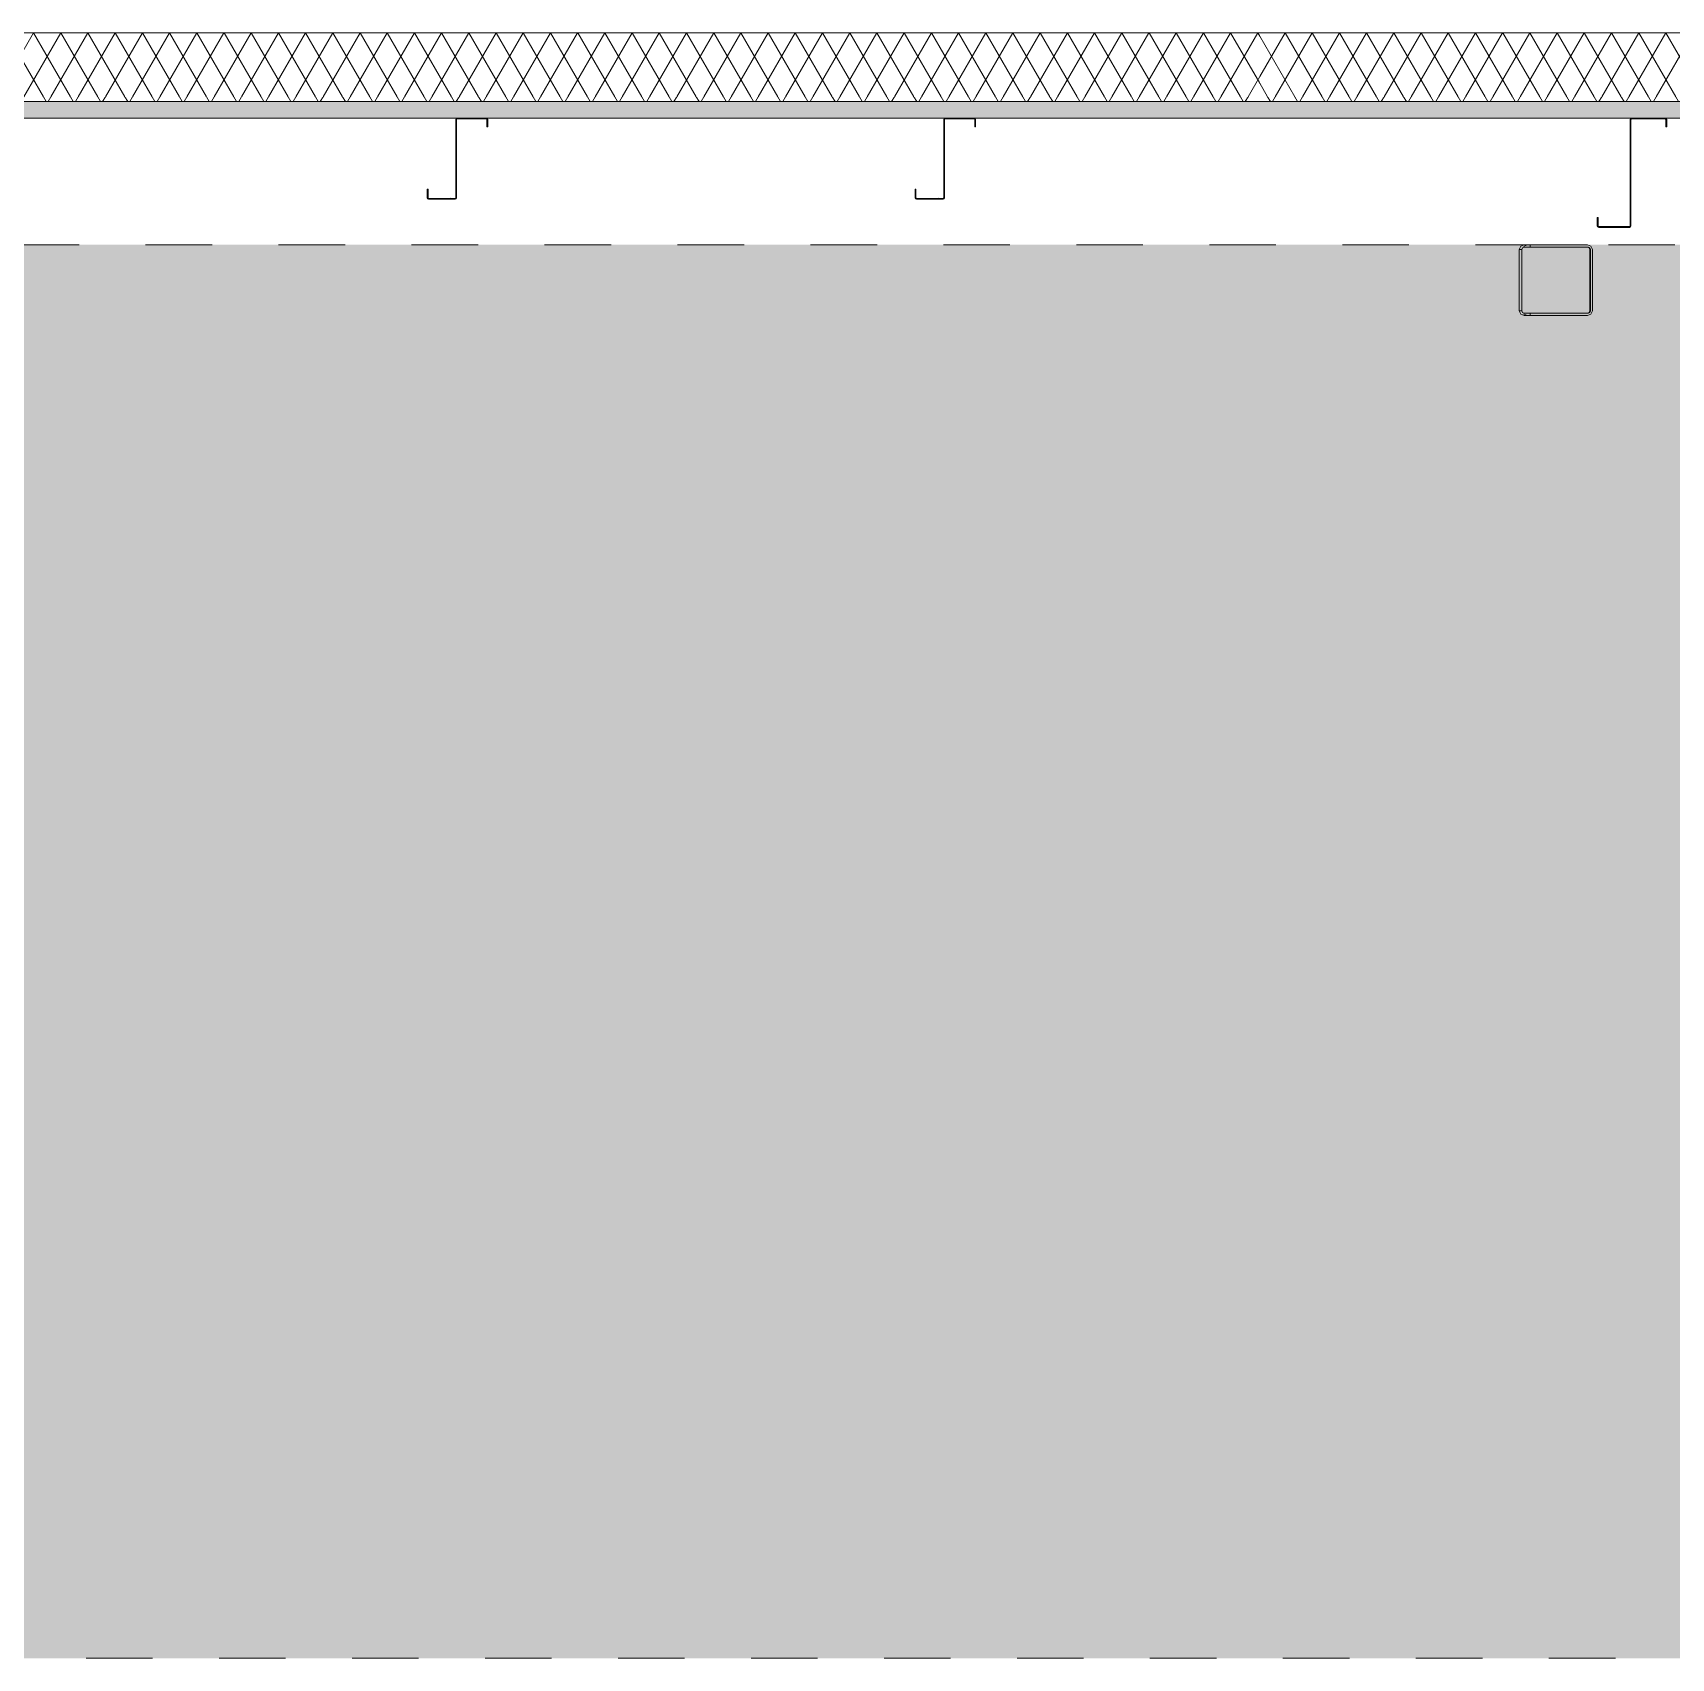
# Model space of a CAD drawing. Header units: millimetres. Extents: x -46169 to 247764, y -86316 to 18123.
# Drawn here: x 225657 to 229134, y -74327 to -70877 of the extents above; entities that cross this region are included whole.
import ezdxf

# ---------------------------------------------------------------- set-up
doc = ezdxf.new("R2010")
doc.units = ezdxf.units.MM
doc.header["$MEASUREMENT"] = 0
doc.linetypes.add('Dashed', pattern=[2822.222233, 1411.111116, -1411.111116])
doc.linetypes.add('Wipeout_Contour', pattern=[1000, 0, -1000])
for name, color, linetype, lineweight in [('0_Pen_No__85', 8, 'Continuous', 20), ('A-20-M_Roof_Pen_No__85', 8, 'Continuous', 20), ('A-95-P_Drawing_Pen_No__2', 8, 'Continuous', 15), ('New_A-20-M_Roof_Pen_No__4', 7, 'Continuous', 20), ('New_A-20-M_Roof_Pen_No__85', 8, 'Continuous', 20), ('New_A-25-M_Wall_Int_Pen_No__87', 8, 'Continuous', 20)]:
    doc.layers.add(name, color=color, linetype=linetype, lineweight=lineweight)
for name, color, linetype in [('A-20-M_Roof', 7, 'Continuous'), ('New_A-20-M_Roof', 7, 'Continuous'), ('New_A-25-M_Wall_Int', 7, 'Continuous')]:
    doc.layers.add(name, color=color, linetype=linetype)
for name, color, linetype, lineweight, true_color in [('A-95-P_Drawing_Pen_No__62', 7, 'Continuous', 20, 0xaaaaaa), ('New_A-20-M_Roof_Pen_No__149', 7, 'Continuous', 0, 0x2a2a2a), ('New_A-20-M_Roof_Pen_No__81', 7, 'Continuous', 20, 0x6a6a6a)]:
    doc.layers.add(name, color=color, linetype=linetype, lineweight=lineweight, true_color=true_color)
pattern_1 = [(60, (221877.115, -83027.49), (-43.30127, 25), []), (120, (221877.115, -83027.49), (43.30127, 25), [])]

# ---------------------------------------------------------------- blocks, each defined once
blk = doc.blocks.new('Section Elem_36_5', base_point=(221877.1, -83027.5))
at = {"color": 254, "linetype": 'Wipeout_Contour', "lineweight": 0, "ltscale": 1662157.467322441}
blk.add_wipeout([(226555, -71061.3), (226556.6, -71061.3), (226557.1, -71060.3), (226558.1, -71059.9), (226599.1, -71059.9), (226599.3, -71059.3), (226555.8, -71059.3)], dxfattribs=at).dxf.layer = 'New_A-25-M_Wall_Int'
at = {"color": 254, "linetype": 'Wipeout_Contour', "lineweight": 0, "ltscale": 950016.721457}
blk.add_wipeout([(226620.8, -71061.3), (226620.8, -71077.5), (226622.5, -71077.5), (226622.5, -71061.3)], dxfattribs=at).dxf.layer = 'New_A-25-M_Wall_Int'
at = {"color": 254, "linetype": 'Wipeout_Contour', "lineweight": 0, "ltscale": 1669074.502072352}
blk.add_wipeout([(227591.2, -71059.3), (227590.4, -71061.3), (227592, -71061.3), (227592.5, -71060.3), (227593.5, -71059.9), (227634.5, -71059.9), (227634.7, -71059.3)], dxfattribs=at).dxf.layer = 'New_A-25-M_Wall_Int'
at = {"color": 254, "linetype": 'Wipeout_Contour', "lineweight": 0, "ltscale": 953969.3961}
blk.add_wipeout([(227657.9, -71061.3), (227656.3, -71061.3), (227656.3, -71077.5), (227657.9, -71077.5)], dxfattribs=at).dxf.layer = 'New_A-25-M_Wall_Int'
at = {"color": 254, "linetype": 'Wipeout_Contour', "lineweight": 0, "ltscale": 1678810.9593809}
blk.add_wipeout([(229047.8, -71059.4), (229046.9, -71061.7), (229048.7, -71061.7), (229049.2, -71060.6), (229050.4, -71060.1), (229091.1, -71060.1), (229091.3, -71059.4)], dxfattribs=at).dxf.layer = 'New_A-25-M_Wall_Int'
at = {"color": 254, "linetype": 'Wipeout_Contour', "lineweight": 0, "ltscale": 959571.522886}
blk.add_wipeout([(229124.7, -71061.7), (229122.9, -71061.7), (229122.9, -71077.5), (229124.7, -71077.5)], dxfattribs=at).dxf.layer = 'New_A-25-M_Wall_Int'
at = {"color": 254, "linetype": 'Wipeout_Contour', "lineweight": 0, "ltscale": 949821.070025}
blk.add_wipeout([(226542.7, -71229.7), (226495.2, -71229.7), (226497.2, -71230.5), (226544.6, -71230.5)], dxfattribs=at).dxf.layer = 'New_A-25-M_Wall_Int'
at = {"color": 254, "linetype": 'Wipeout_Contour', "lineweight": 0, "ltscale": 953772.705531}
blk.add_wipeout([(227578.1, -71229.7), (227530.6, -71229.7), (227532.6, -71230.5), (227580, -71230.5)], dxfattribs=at).dxf.layer = 'New_A-25-M_Wall_Int'
at = {"color": 254, "linetype": 'Wipeout_Contour', "lineweight": 0, "ltscale": 959372.837186}
blk.add_wipeout([(229026.2, -71289.6), (228978, -71289.6), (228980.4, -71290.5), (229028.4, -71290.5)], dxfattribs=at).dxf.layer = 'New_A-25-M_Wall_Int'
at = {"color": 254, "linetype": 'Wipeout_Contour', "lineweight": 0, "ltscale": 958902.240902}
blk.add_wipeout([(228814.7, -71474.6), (228822, -71477.5), (228829.4, -71477.5), (228822.1, -71474.6)], dxfattribs=at).dxf.layer = 'New_A-25-M_Wall_Int'
at = {"color": 254, "linetype": 'Wipeout_Contour', "lineweight": 0, "ltscale": 949839.688916}
blk.add_wipeout([(226557.9, -71058.5), (226555.8, -71059.3), (226599.3, -71059.3), (226601.2, -71058.5)], dxfattribs=at).dxf.layer = 'New_A-25-M_Wall_Int'
at = {"color": 254, "linetype": 'Wipeout_Contour', "lineweight": 0, "ltscale": 950005.623663}
blk.add_wipeout([(226620.4, -71060.3), (226620.8, -71061.3), (226622.5, -71061.3), (226622.1, -71060.3)], dxfattribs=at).dxf.layer = 'New_A-25-M_Wall_Int'
at = {"color": 254, "linetype": 'Wipeout_Contour', "lineweight": 0, "ltscale": 953792.265709}
blk.add_wipeout([(227593.3, -71058.5), (227591.2, -71059.3), (227634.7, -71059.3), (227636.6, -71058.5)], dxfattribs=at).dxf.layer = 'New_A-25-M_Wall_Int'
at = {"color": 254, "linetype": 'Wipeout_Contour', "lineweight": 0, "ltscale": 953958.340677}
blk.add_wipeout([(227655.8, -71060.3), (227656.3, -71061.3), (227657.9, -71061.3), (227657.5, -71060.3)], dxfattribs=at).dxf.layer = 'New_A-25-M_Wall_Int'
at = {"color": 254, "linetype": 'Wipeout_Contour', "lineweight": 0, "ltscale": 959356.17022}
blk.add_wipeout([(229047.8, -71059.4), (229091.3, -71059.4), (229093.5, -71058.5), (229050.2, -71058.5)], dxfattribs=at).dxf.layer = 'New_A-25-M_Wall_Int'
at = {"color": 254, "linetype": 'Wipeout_Contour', "lineweight": 0, "ltscale": 959560.563925}
blk.add_wipeout([(229124.2, -71060.6), (229122.4, -71060.6), (229122.9, -71061.7), (229124.7, -71061.7)], dxfattribs=at).dxf.layer = 'New_A-25-M_Wall_Int'
at = {"color": 254, "linetype": 'Wipeout_Contour', "lineweight": 0, "ltscale": 1662113.94259379}
blk.add_wipeout([(226496, -71227.7), (226494.3, -71227.7), (226495.2, -71229.7), (226542.7, -71229.7), (226542.5, -71229.1), (226497.4, -71229.1), (226496.4, -71228.7)], dxfattribs=at).dxf.layer = 'New_A-25-M_Wall_Int'
at = {"color": 254, "linetype": 'Wipeout_Contour', "lineweight": 0, "ltscale": 1669029.348987577}
blk.add_wipeout([(227531.4, -71227.7), (227529.7, -71227.7), (227530.6, -71229.7), (227578.1, -71229.7), (227577.9, -71229.1), (227532.8, -71229.1), (227531.8, -71228.7)], dxfattribs=at).dxf.layer = 'New_A-25-M_Wall_Int'
at = {"color": 254, "linetype": 'Wipeout_Contour', "lineweight": 0, "ltscale": 1678827.598408049}
blk.add_wipeout([(228977.1, -71287.3), (228978, -71289.6), (229026.2, -71289.6), (229026, -71288.9), (228980.6, -71288.9), (228979.4, -71288.4), (228978.9, -71287.3)], dxfattribs=at).dxf.layer = 'New_A-25-M_Wall_Int'
at = {"color": 254, "linetype": 'Wipeout_Contour', "lineweight": 0, "ltscale": 959537.747063}
blk.add_wipeout([(229046.4, -71288.4), (229045.2, -71288.9), (229048, -71288.9), (229048.2, -71288.4)], dxfattribs=at).dxf.layer = 'New_A-25-M_Wall_Int'
at = {"color": 254, "linetype": 'Wipeout_Contour', "lineweight": 0, "ltscale": 1438318.418907925}
blk.add_wipeout([(228811.7, -71467.5), (228814.7, -71474.6), (228822.1, -71474.6), (228821, -71472), (228818.5, -71471), (228817, -71467.5)], dxfattribs=at).dxf.layer = 'New_A-25-M_Wall_Int'
at = {"color": 254, "linetype": 'Wipeout_Contour', "lineweight": 0, "ltscale": 1424883.363291091}
blk.add_wipeout([(226599.1, -71059.9), (226599.3, -71059.9), (226599.5, -71059.3), (226601.4, -71058.5), (226601.2, -71058.5), (226599.3, -71059.3)], dxfattribs=at).dxf.layer = 'New_A-25-M_Wall_Int'
at = {"color": 254, "linetype": 'Wipeout_Contour', "lineweight": 0, "ltscale": 950002.525535}
blk.add_wipeout([(226619.4, -71059.9), (226620.4, -71060.3), (226622.1, -71060.3), (226621.9, -71059.9)], dxfattribs=at).dxf.layer = 'New_A-25-M_Wall_Int'
at = {"color": 254, "linetype": 'Wipeout_Contour', "lineweight": 0, "ltscale": 1430812.150781229}
blk.add_wipeout([(227634.7, -71059.3), (227634.5, -71059.9), (227634.6, -71059.9), (227634.9, -71059.3), (227636.8, -71058.5), (227636.6, -71058.5)], dxfattribs=at).dxf.layer = 'New_A-25-M_Wall_Int'
at = {"color": 254, "linetype": 'Wipeout_Contour', "lineweight": 0, "ltscale": 953955.245135}
blk.add_wipeout([(227654.8, -71059.9), (227655.8, -71060.3), (227657.5, -71060.3), (227657.3, -71059.9)], dxfattribs=at).dxf.layer = 'New_A-25-M_Wall_Int'
at = {"color": 254, "linetype": 'Wipeout_Contour', "lineweight": 0, "ltscale": 1439157.997614087}
blk.add_wipeout([(229091.1, -71060.1), (229091.2, -71060.1), (229091.5, -71059.4), (229093.7, -71058.5), (229093.5, -71058.5), (229091.3, -71059.4)], dxfattribs=at).dxf.layer = 'New_A-25-M_Wall_Int'
at = {"color": 254, "linetype": 'Wipeout_Contour', "lineweight": 0, "ltscale": 959557.07097}
blk.add_wipeout([(229124, -71060.1), (229121.2, -71060.1), (229122.4, -71060.6), (229124.2, -71060.6)], dxfattribs=at).dxf.layer = 'New_A-25-M_Wall_Int'
at = {"color": 254, "linetype": 'Wipeout_Contour', "lineweight": 0, "ltscale": 949712.659723}
blk.add_wipeout([(226494.3, -71209.5), (226494.3, -71227.7), (226496, -71227.7), (226496, -71209.5)], dxfattribs=at).dxf.layer = 'New_A-25-M_Wall_Int'
at = {"color": 254, "linetype": 'Wipeout_Contour', "lineweight": 0, "ltscale": 953664.396824}
blk.add_wipeout([(227529.7, -71209.5), (227529.7, -71227.7), (227531.4, -71227.7), (227531.4, -71209.5)], dxfattribs=at).dxf.layer = 'New_A-25-M_Wall_Int'
at = {"color": 254, "linetype": 'Wipeout_Contour', "lineweight": 0, "ltscale": 949953.466401}
blk.add_wipeout([(226553.5, -71229.1), (226556, -71229.1), (226556.2, -71228.7), (226554.6, -71228.7)], dxfattribs=at).dxf.layer = 'New_A-25-M_Wall_Int'
at = {"color": 254, "linetype": 'Wipeout_Contour', "lineweight": 0, "ltscale": 953905.245866}
blk.add_wipeout([(227589, -71229.1), (227591.4, -71229.1), (227591.6, -71228.7), (227590, -71228.7)], dxfattribs=at).dxf.layer = 'New_A-25-M_Wall_Int'
at = {"color": 254, "linetype": 'Wipeout_Contour', "lineweight": 0, "ltscale": 959262.481453}
blk.add_wipeout([(228977.1, -71269.5), (228977.1, -71287.3), (228978.9, -71287.3), (228978.9, -71269.5)], dxfattribs=at).dxf.layer = 'New_A-25-M_Wall_Int'
at = {"color": 254, "linetype": 'Wipeout_Contour', "lineweight": 0, "ltscale": 959539.340194}
blk.add_wipeout([(229046.9, -71287.3), (229046.4, -71288.4), (229048.2, -71288.4), (229048.7, -71287.3)], dxfattribs=at).dxf.layer = 'New_A-25-M_Wall_Int'
at = {"color": 254, "linetype": 'Wipeout_Contour', "lineweight": 0, "ltscale": 958785.287391}
blk.add_wipeout([(228811.7, -71337.5), (228811.7, -71467.5), (228817, -71467.5), (228817, -71337.5)], dxfattribs=at).dxf.layer = 'New_A-25-M_Wall_Int'
at = {"layer": 'New_A-25-M_Wall_Int_Pen_No__87', "linetype": 'Continuous'}
for p, q in [((226622.5, -71077.5), (226620.8, -71077.5)), ((227657.9, -71077.5), (227656.3, -71077.5)), ((229124.7, -71077.5), (229122.9, -71077.5)), ((226494.3, -71227.7), (226494.3, -71209.5)), ((226494.3, -71209.5), (226496, -71209.5)), ((226496, -71209.5), (226496, -71227.7)), ((227529.7, -71227.7), (227529.7, -71209.5)), ((227529.7, -71209.5), (227531.4, -71209.5)), ((227531.4, -71209.5), (227531.4, -71227.7)), ((226495.2, -71229.7), (226494.3, -71227.7)), ((226494.3, -71227.7), (226496.4, -71227.7)), ((226497.2, -71230.5), (226495.2, -71229.7)), ((226496, -71227.7), (226496.4, -71228.7)), ((226496.4, -71228.7), (226497.4, -71229.1)), ((227530.6, -71229.7), (227529.7, -71227.7)), ((227529.7, -71227.7), (227531.8, -71227.7)), ((227532.6, -71230.5), (227530.6, -71229.7)), ((227531.4, -71227.7), (227531.8, -71228.7)), ((227531.8, -71228.7), (227532.8, -71229.1)), ((228977.1, -71287.3), (228977.1, -71269.5)), ((228977.1, -71269.5), (228978.9, -71269.5)), ((228978.9, -71269.5), (228978.9, -71287.3)), ((228978, -71289.6), (228977.1, -71287.3)), ((228977.1, -71287.3), (228978.9, -71287.3)), ((228980.4, -71290.5), (228978, -71289.6)), ((228978.9, -71287.3), (228979.4, -71288.4)), ((228979.4, -71288.4), (228980.6, -71288.9))]:
    blk.add_line(p, q, dxfattribs=at)
at = {"color": 254, "linetype": 'Wipeout_Contour', "lineweight": 0, "ltscale": 1424943.247355882}
blk.add_wipeout([(226599.5, -71059.3), (226599.3, -71059.9), (226621.9, -71059.9), (226621.6, -71059.3), (226619.6, -71058.5), (226601.4, -71058.5)], dxfattribs=at).dxf.layer = 'New_A-25-M_Wall_Int'
at = {"color": 254, "linetype": 'Wipeout_Contour', "lineweight": 0, "ltscale": 1430872.184352899}
blk.add_wipeout([(227634.9, -71059.3), (227634.6, -71059.9), (227657.3, -71059.9), (227657, -71059.3), (227655, -71058.5), (227636.8, -71058.5)], dxfattribs=at).dxf.layer = 'New_A-25-M_Wall_Int'
at = {"color": 254, "linetype": 'Wipeout_Contour', "lineweight": 0, "ltscale": 959405.703786}
blk.add_wipeout([(229046.9, -71287.3), (229048.7, -71287.3), (229048.7, -71061.7), (229046.9, -71061.7)], dxfattribs=at).dxf.layer = 'New_A-25-M_Wall_Int'
at = {"color": 254, "linetype": 'Wipeout_Contour', "lineweight": 0, "ltscale": 1439246.368928357}
blk.add_wipeout([(229091.2, -71060.1), (229124, -71060.1), (229123.7, -71059.4), (229121.4, -71058.5), (229093.7, -71058.5), (229091.5, -71059.4)], dxfattribs=at).dxf.layer = 'New_A-25-M_Wall_Int'
at = {"color": 254, "linetype": 'Wipeout_Contour', "lineweight": 0, "ltscale": 949954.886496}
blk.add_wipeout([(226554.6, -71228.7), (226556.2, -71228.7), (226556.6, -71227.7), (226555, -71227.7)], dxfattribs=at).dxf.layer = 'New_A-25-M_Wall_Int'
at = {"color": 254, "linetype": 'Wipeout_Contour', "lineweight": 0, "ltscale": 953906.670264}
blk.add_wipeout([(227590.4, -71227.7), (227590, -71228.7), (227591.6, -71228.7), (227592, -71227.7)], dxfattribs=at).dxf.layer = 'New_A-25-M_Wall_Int'
at = {"color": 254, "linetype": 'Wipeout_Contour', "lineweight": 0, "ltscale": 1438072.770040659}
blk.add_wipeout([(228814.7, -71330.4), (228811.7, -71337.5), (228817, -71337.5), (228818.5, -71334), (228821, -71333), (228822.1, -71330.4)], dxfattribs=at).dxf.layer = 'New_A-25-M_Wall_Int'
at = {"layer": 'New_A-25-M_Wall_Int_Pen_No__87', "linetype": 'Continuous'}
for p, q in [((226598.9, -71060.3), (226599.3, -71059.3)), ((226599.1, -71060.3), (226599.5, -71059.3)), ((226599.5, -71059.3), (226599.1, -71060.3)), ((226599.3, -71059.3), (226601.2, -71058.5)), ((226599.5, -71059.3), (226601.4, -71058.5)), ((226601.4, -71058.5), (226599.5, -71059.3)), ((226600.5, -71060.3), (226601.4, -71059.9)), ((226620.4, -71060.3), (226619.4, -71059.9)), ((226619.4, -71059.9), (226621.9, -71059.9)), ((226619.6, -71058.5), (226621.6, -71059.3)), ((226620.8, -71061.3), (226620.4, -71060.3)), ((226620.8, -71077.5), (226620.8, -71061.3)), ((226620.8, -71061.3), (226622.5, -71061.3)), ((226621.6, -71059.3), (226622.5, -71061.3)), ((226622.5, -71061.3), (226622.5, -71077.5)), ((227634.3, -71060.3), (227634.7, -71059.3)), ((227634.5, -71060.3), (227634.9, -71059.3)), ((227634.9, -71059.3), (227634.5, -71060.3)), ((227634.7, -71059.3), (227636.6, -71058.5)), ((227634.9, -71059.3), (227636.8, -71058.5)), ((227636.8, -71058.5), (227634.9, -71059.3)), ((227635.8, -71060.3), (227636.8, -71059.9)), ((227655.8, -71060.3), (227654.8, -71059.9)), ((227654.8, -71059.9), (227657.3, -71059.9)), ((227655, -71058.5), (227657, -71059.3)), ((227656.3, -71061.3), (227655.8, -71060.3)), ((227656.3, -71077.5), (227656.3, -71061.3)), ((227656.3, -71061.3), (227657.9, -71061.3)), ((227657, -71059.3), (227657.9, -71061.3)), ((227657.9, -71061.3), (227657.9, -71077.5)), ((229046.9, -71061.7), (229047.8, -71059.4)), ((229046.9, -71061.7), (229048.7, -71061.7)), ((229047.8, -71059.4), (229050.2, -71058.5)), ((229049.2, -71060.6), (229048.7, -71061.7)), ((229050.4, -71060.1), (229049.2, -71060.6)), ((229121.2, -71060.1), (229050.4, -71060.1)), ((229091.1, -71060.1), (229091.3, -71059.4)), ((229091.2, -71060.1), (229091.5, -71059.4)), ((229091.5, -71059.4), (229091.2, -71060.1)), ((229091.3, -71059.4), (229093.5, -71058.5)), ((229091.5, -71059.4), (229093.7, -71058.5)), ((229093.7, -71058.5), (229091.5, -71059.4)), ((229122.4, -71060.6), (229121.2, -71060.1)), ((229121.2, -71060.1), (229124, -71060.1)), ((229121.4, -71058.5), (229123.7, -71059.4)), ((229122.9, -71061.7), (229122.4, -71060.6)), ((229122.9, -71077.5), (229122.9, -71061.7)), ((229122.9, -71061.7), (229124.7, -71061.7)), ((229123.7, -71059.4), (229124.7, -71061.7)), ((229124.7, -71061.7), (229124.7, -71077.5))]:
    blk.add_line(p, q, dxfattribs=at)
at = {"color": 254, "linetype": 'Wipeout_Contour', "lineweight": 0, "ltscale": 949855.395538}
blk.add_wipeout([(226555, -71061.3), (226555, -71227.7), (226556.6, -71227.7), (226556.6, -71061.3)], dxfattribs=at).dxf.layer = 'New_A-25-M_Wall_Int'
at = {"color": 254, "linetype": 'Wipeout_Contour', "lineweight": 0, "ltscale": 953807.595114}
blk.add_wipeout([(227590.4, -71227.7), (227592, -71227.7), (227592, -71061.3), (227590.4, -71061.3)], dxfattribs=at).dxf.layer = 'New_A-25-M_Wall_Int'
at = {"color": 254, "linetype": 'Wipeout_Contour', "lineweight": 0, "ltscale": 1439252.065958758}
blk.add_wipeout([(229048, -71288.9), (229026.1, -71288.9), (229026.4, -71289.6), (229028.6, -71290.5), (229045.4, -71290.5), (229047.7, -71289.6)], dxfattribs=at).dxf.layer = 'New_A-25-M_Wall_Int'
at = {"color": 254, "linetype": 'Wipeout_Contour', "lineweight": 0, "ltscale": 958727.003898}
blk.add_wipeout([(228822, -71327.5), (228814.7, -71330.4), (228822.1, -71330.4), (228829.4, -71327.5)], dxfattribs=at).dxf.layer = 'New_A-25-M_Wall_Int'
at = {"layer": 'New_A-25-M_Wall_Int_Pen_No__87', "linetype": 'Continuous'}
for p, q in [((226555, -71061.3), (226555.8, -71059.3)), ((226555, -71061.3), (226556.6, -71061.3)), ((226555.8, -71059.3), (226557.9, -71058.5)), ((226557.1, -71060.3), (226556.6, -71061.3)), ((226558.1, -71059.9), (226557.1, -71060.3)), ((226619.4, -71059.9), (226558.1, -71059.9)), ((227590.4, -71061.3), (227591.2, -71059.3)), ((227590.4, -71061.3), (227592, -71061.3)), ((227591.2, -71059.3), (227593.3, -71058.5)), ((227592.5, -71060.3), (227592, -71061.3)), ((227593.5, -71059.9), (227592.5, -71060.3)), ((227654.8, -71059.9), (227593.5, -71059.9)), ((229046.9, -71287.3), (229046.9, -71061.7)), ((229048.7, -71061.7), (229048.7, -71287.3)), ((229046.4, -71288.4), (229046.9, -71287.3)), ((229046.9, -71287.3), (229048.7, -71287.3)), ((229048.7, -71287.3), (229047.7, -71289.6))]:
    blk.add_line(p, q, dxfattribs=at)
at = {"color": 254, "linetype": 'Wipeout_Contour', "lineweight": 0, "ltscale": 1424899.174525012}
blk.add_wipeout([(226556, -71229.1), (226542.7, -71229.1), (226542.9, -71229.7), (226544.8, -71230.5), (226553.7, -71230.5), (226555.8, -71229.7)], dxfattribs=at).dxf.layer = 'New_A-25-M_Wall_Int'
at = {"color": 254, "linetype": 'Wipeout_Contour', "lineweight": 0, "ltscale": 1430826.69930884}
blk.add_wipeout([(227591.4, -71229.1), (227578, -71229.1), (227578.3, -71229.7), (227580.2, -71230.5), (227589.1, -71230.5), (227591.2, -71229.7)], dxfattribs=at).dxf.layer = 'New_A-25-M_Wall_Int'
at = {"color": 254, "linetype": 'Wipeout_Contour', "lineweight": 0, "ltscale": 1439194.953428411}
blk.add_wipeout([(229026.1, -71288.9), (229026, -71288.9), (229026.2, -71289.6), (229028.4, -71290.5), (229028.6, -71290.5), (229026.4, -71289.6)], dxfattribs=at).dxf.layer = 'New_A-25-M_Wall_Int'
at = {"color": 254, "linetype": 'Wipeout_Contour', "lineweight": 0, "ltscale": 3836904.361974707}
blk.add_wipeout([(228835, -71327.5), (228835, -71332.5), (228958.3, -71332.5), (228961.7, -71334), (228963.1, -71337.5), (228963.1, -71467.5), (228961.7, -71471), (228958.3, -71472.5), (228835, -71472.5), (228835, -71477.5), (228956.4, -71477.5), (228963.7, -71474.6), (228966.8, -71467.5), (228966.8, -71337.5), (228963.7, -71330.4), (228956.4, -71327.5)], dxfattribs=at).dxf.layer = 'New_A-25-M_Wall_Int'
at = {"layer": 'New_A-25-M_Wall_Int_Pen_No__87', "linetype": 'Continuous'}
for p, q in [((229045.4, -71290.5), (228980.4, -71290.5)), ((228980.6, -71288.9), (229045.2, -71288.9)), ((229026.2, -71289.6), (229026, -71288.9)), ((229026.1, -71288.9), (229026.4, -71289.6)), ((229026.4, -71289.6), (229026.1, -71288.9)), ((229028.4, -71290.5), (229026.2, -71289.6)), ((229026.4, -71289.6), (229028.6, -71290.5)), ((229028.6, -71290.5), (229026.4, -71289.6)), ((229045.2, -71288.9), (229046.4, -71288.4)), ((229045.2, -71288.9), (229048, -71288.9)), ((229047.7, -71289.6), (229045.4, -71290.5))]:
    blk.add_line(p, q, dxfattribs=at)
at = {"color": 254, "linetype": 'Wipeout_Contour', "lineweight": 0, "ltscale": 1424865.789599789}
blk.add_wipeout([(226542.5, -71229.1), (226542.7, -71229.7), (226544.6, -71230.5), (226544.8, -71230.5), (226542.9, -71229.7), (226542.7, -71229.1)], dxfattribs=at).dxf.layer = 'New_A-25-M_Wall_Int'
at = {"color": 254, "linetype": 'Wipeout_Contour', "lineweight": 0, "ltscale": 1430793.176062424}
blk.add_wipeout([(227578, -71229.1), (227577.9, -71229.1), (227578.1, -71229.7), (227580, -71230.5), (227580.2, -71230.5), (227578.3, -71229.7)], dxfattribs=at).dxf.layer = 'New_A-25-M_Wall_Int'
at = {"color": 254, "linetype": 'Wipeout_Contour', "lineweight": 0, "ltscale": 1438124.238820235}
blk.add_wipeout([(228821, -71333), (228822.2, -71332.5), (228834.8, -71332.5), (228834.8, -71327.5), (228829.4, -71327.5), (228822.1, -71330.4)], dxfattribs=at).dxf.layer = 'New_A-25-M_Wall_Int'
at = {"color": 254, "linetype": 'Wipeout_Contour', "lineweight": 0, "ltscale": 2878034.669307517}
blk.add_wipeout([(228961.5, -71334), (228963, -71337.5), (228963, -71467.5), (228961.5, -71471), (228958.1, -71472.5), (228958.3, -71472.5), (228961.7, -71471), (228963.1, -71467.5), (228963.1, -71337.5), (228961.7, -71334), (228958.3, -71332.5), (228958.1, -71332.5)], dxfattribs=at).dxf.layer = 'New_A-25-M_Wall_Int'
at = {"color": 254, "linetype": 'Wipeout_Contour', "lineweight": 0, "ltscale": 1438381.138376415}
blk.add_wipeout([(228822.2, -71472.5), (228821, -71472), (228822.1, -71474.6), (228829.4, -71477.5), (228834.8, -71477.5), (228834.8, -71472.5)], dxfattribs=at).dxf.layer = 'New_A-25-M_Wall_Int'
at = {"layer": 'New_A-25-M_Wall_Int_Pen_No__87', "linetype": 'Continuous'}
for p, q in [((226555, -71227.7), (226555, -71061.3)), ((226556.6, -71061.3), (226556.6, -71227.7)), ((227590.4, -71227.7), (227590.4, -71061.3)), ((227592, -71061.3), (227592, -71227.7)), ((226553.7, -71230.5), (226497.2, -71230.5)), ((226497.4, -71229.1), (226553.5, -71229.1)), ((226542.7, -71229.7), (226542.3, -71228.7)), ((226542.5, -71228.7), (226542.9, -71229.7)), ((226542.9, -71229.7), (226542.5, -71228.7)), ((226544.6, -71230.5), (226542.7, -71229.7)), ((226542.9, -71229.7), (226544.8, -71230.5)), ((226544.8, -71230.5), (226542.9, -71229.7)), ((226544.8, -71229.1), (226543.9, -71228.7)), ((226553.5, -71229.1), (226554.6, -71228.7)), ((226553.5, -71229.1), (226556, -71229.1)), ((226555.8, -71229.7), (226553.7, -71230.5)), ((226554.6, -71228.7), (226555, -71227.7)), ((226555, -71227.7), (226556.6, -71227.7)), ((226556.6, -71227.7), (226555.8, -71229.7)), ((227589.1, -71230.5), (227532.6, -71230.5)), ((227532.8, -71229.1), (227589, -71229.1)), ((227578.1, -71229.7), (227577.7, -71228.7)), ((227577.9, -71228.7), (227578.3, -71229.7)), ((227578.3, -71229.7), (227577.9, -71228.7)), ((227580, -71230.5), (227578.1, -71229.7)), ((227578.3, -71229.7), (227580.2, -71230.5)), ((227580.2, -71230.5), (227578.3, -71229.7)), ((227580.2, -71229.1), (227579.2, -71228.7)), ((227589, -71229.1), (227590, -71228.7)), ((227589, -71229.1), (227591.4, -71229.1)), ((227591.2, -71229.7), (227589.1, -71230.5)), ((227590, -71228.7), (227590.4, -71227.7)), ((227590.4, -71227.7), (227592, -71227.7)), ((227592, -71227.7), (227591.2, -71229.7))]:
    blk.add_line(p, q, dxfattribs=at)
at = {"color": 254, "linetype": 'Wipeout_Contour', "lineweight": 0, "ltscale": 958777.351319}
blk.add_wipeout([(228834.8, -71332.5), (228835, -71332.5), (228835, -71327.5), (228834.8, -71327.5)], dxfattribs=at).dxf.layer = 'New_A-25-M_Wall_Int'
at = {"color": 254, "linetype": 'Wipeout_Contour', "lineweight": 0, "ltscale": 958950.111853}
blk.add_wipeout([(228835, -71472.5), (228834.8, -71472.5), (228834.8, -71477.5), (228835, -71477.5)], dxfattribs=at).dxf.layer = 'New_A-25-M_Wall_Int'
at = {"color": 254, "linetype": 'Wipeout_Contour', "lineweight": 0, "ltscale": 959419.907053}
blk.add_wipeout([(228958.1, -71472.5), (228961.5, -71471), (228959.9, -71471), (228956.2, -71472.5)], dxfattribs=at).dxf.layer = 'New_A-25-M_Wall_Int'
at = {"color": 254, "linetype": 'Wipeout_Contour', "lineweight": 0, "ltscale": 2877213.517809369}
blk.add_wipeout([(228959.9, -71334), (228956.2, -71332.5), (228822.2, -71332.5), (228818.5, -71334), (228817, -71337.5), (228817, -71467.5), (228818.5, -71471), (228822.2, -71472.5), (228956.2, -71472.5), (228959.9, -71471), (228961.4, -71467.5), (228961.4, -71337.5)], dxfattribs=at).dxf.layer = 'New_A-25-M_Wall_Int'
at = {"layer": 'New_A-25-M_Wall_Int_Pen_No__87', "linetype": 'Continuous'}
for p, q in [((228811.7, -71337.5), (228814.7, -71330.4)), ((228811.7, -71467.5), (228811.7, -71337.5)), ((228817, -71337.5), (228811.7, -71337.5)), ((228814.7, -71330.4), (228822, -71327.5)), ((228818.5, -71334), (228817, -71337.5)), ((228817, -71337.5), (228817, -71467.5)), ((228822.2, -71332.5), (228818.5, -71334)), ((228821, -71333), (228822.1, -71330.4)), ((228822.1, -71330.4), (228829.4, -71327.5)), ((228834.8, -71332.5), (228834.8, -71327.5)), ((228835, -71332.5), (228835, -71327.5)), ((228814.7, -71474.6), (228811.7, -71467.5)), ((228817, -71467.5), (228811.7, -71467.5)), ((228822, -71477.5), (228814.7, -71474.6)), ((228817, -71467.5), (228818.5, -71471)), ((228818.5, -71471), (228822.2, -71472.5)), ((228821, -71472), (228822.1, -71474.6)), ((228822.1, -71474.6), (228829.4, -71477.5)), ((228834.8, -71477.5), (228834.8, -71472.5)), ((228835, -71477.5), (228835, -71472.5))]:
    blk.add_line(p, q, dxfattribs=at)
at = {"color": 254, "linetype": 'Wipeout_Contour', "lineweight": 0, "ltscale": 959254.930141}
blk.add_wipeout([(228961.5, -71334), (228958.1, -71332.5), (228956.2, -71332.5), (228959.9, -71334)], dxfattribs=at).dxf.layer = 'New_A-25-M_Wall_Int'
at = {"color": 254, "linetype": 'Wipeout_Contour', "lineweight": 0, "ltscale": 959267.46864}
blk.add_wipeout([(228963, -71337.5), (228961.5, -71334), (228959.9, -71334), (228961.4, -71337.5)], dxfattribs=at).dxf.layer = 'New_A-25-M_Wall_Int'
at = {"color": 254, "linetype": 'Wipeout_Contour', "lineweight": 0, "ltscale": 959349.804367}
blk.add_wipeout([(228963, -71467.5), (228963, -71337.5), (228961.4, -71337.5), (228961.4, -71467.5)], dxfattribs=at).dxf.layer = 'New_A-25-M_Wall_Int'
at = {"layer": 'New_A-25-M_Wall_Int_Pen_No__87', "linetype": 'Continuous'}
for p, q in [((228822, -71327.5), (228956.4, -71327.5)), ((228956.2, -71332.5), (228822.2, -71332.5)), ((228958.1, -71332.5), (228956.2, -71332.5)), ((228959.9, -71334), (228956.2, -71332.5)), ((228956.4, -71327.5), (228963.7, -71330.4)), ((228958.3, -71332.5), (228958.1, -71332.5)), ((228958.1, -71332.5), (228961.5, -71334)), ((228958.3, -71332.5), (228958.3, -71332.5)), ((228961.7, -71334), (228958.3, -71332.5)), ((228961.4, -71337.5), (228959.9, -71334)), ((228963, -71337.5), (228961.4, -71337.5)), ((228961.5, -71334), (228963, -71337.5)), ((228961.7, -71334), (228961.7, -71334)), ((228963.1, -71337.5), (228961.7, -71334)), ((228963.7, -71330.4), (228966.8, -71337.5))]:
    blk.add_line(p, q, dxfattribs=at)
at = {"color": 254, "linetype": 'Wipeout_Contour', "lineweight": 0, "ltscale": 959426.489651}
blk.add_wipeout([(228961.5, -71471), (228963, -71467.5), (228961.4, -71467.5), (228959.9, -71471)], dxfattribs=at).dxf.layer = 'New_A-25-M_Wall_Int'
at = {"layer": 'New_A-25-M_Wall_Int_Pen_No__87', "linetype": 'Continuous'}
for p, q in [((228961.4, -71467.5), (228961.4, -71337.5)), ((228963, -71337.5), (228963, -71467.5)), ((228963.1, -71467.5), (228963.1, -71337.5)), ((228966.8, -71337.5), (228966.8, -71467.5)), ((228956.4, -71477.5), (228822, -71477.5)), ((228822.2, -71472.5), (228956.2, -71472.5)), ((228956.2, -71472.5), (228959.9, -71471)), ((228958.1, -71472.5), (228956.2, -71472.5)), ((228963.7, -71474.6), (228956.4, -71477.5)), ((228961.5, -71471), (228958.1, -71472.5)), ((228958.1, -71472.5), (228958.3, -71472.5)), ((228958.3, -71472.5), (228961.7, -71471)), ((228958.3, -71472.5), (228958.3, -71472.5)), ((228959.9, -71471), (228961.4, -71467.5)), ((228963, -71467.5), (228961.4, -71467.5)), ((228963, -71467.5), (228961.5, -71471)), ((228961.7, -71471), (228963.1, -71467.5)), ((228961.7, -71471), (228961.7, -71471)), ((228966.8, -71467.5), (228963.7, -71474.6))]:
    blk.add_line(p, q, dxfattribs=at)
blk = doc.blocks.new('Section Elem_178_5', base_point=(221877.1, -83027.5))
at = {"layer": 'New_A-20-M_Roof_Pen_No__4', "linetype": 'Continuous'}
blk.add_line((243038.1, -71058.5), (222181.6, -71058.5), dxfattribs=at)
at = {"color": 254, "linetype": 'Wipeout_Contour', "lineweight": 0, "ltscale": 972915.232383}
blk.add_wipeout([(243038.1, -71013.5), (222181.6, -71013.5), (222181.6, -71023.5), (243038.1, -71023.5)], dxfattribs=at).dxf.layer = 'New_A-20-M_Roof'
at = {"layer": 'New_A-20-M_Roof_Pen_No__81', "linetype": 'Continuous', "lineweight": 0, "true_color": 0x353535}
blk.add_hatch(color=250, dxfattribs=at).paths.add_polyline_path([(222181.6, -71023.5), (222181.6, -71058.5), (243038.1, -71058.5), (243038.1, -71023.5)])
at = {"layer": 'New_A-20-M_Roof_Pen_No__85', "linetype": 'Continuous'}
h = blk.add_hatch(dxfattribs=at)
h.set_pattern_fill('Batt_Insulation_0005', color=256, style=0, pattern_type=2)
h.set_pattern_definition(pattern_1)
h.paths.add_polyline_path([(243038.1, -71013.5), (222181.6, -71013.5), (222181.6, -71023.5), (243038.1, -71023.5)])
at = {"layer": 'New_A-20-M_Roof_Pen_No__149', "linetype": 'Continuous'}
blk.add_line((243038.1, -71023.5), (222181.6, -71023.5), dxfattribs=at)
blk = doc.blocks.new('Section Elem_179_5', base_point=(221877.1, -83027.5))
at = {"color": 254, "linetype": 'Wipeout_Contour', "lineweight": 0, "ltscale": 1234130.125105827}
blk.add_wipeout([(228261, -71013.5), (242569.6, -71013.5), (242569.6, -70905.1), (240362.9, -70877.5), (228261, -70877.5)], dxfattribs=at).dxf.layer = 'A-20-M_Roof'
at = {"layer": 'A-20-M_Roof_Pen_No__85', "linetype": 'Continuous'}
h = blk.add_hatch(dxfattribs=at)
h.set_pattern_fill('Batt_Insulation_0005', color=256, style=0, pattern_type=2)
h.set_pattern_definition(pattern_1)
h.paths.add_polyline_path([(228261, -71013.5), (242569.6, -71013.5), (242569.6, -70905.1), (240362.9, -70877.5), (228261, -70877.5)])
blk = doc.blocks.new('Section Elem_180_5', base_point=(221877.1, -83027.5))
at = {"color": 254, "linetype": 'Wipeout_Contour', "lineweight": 0, "ltscale": 944531.542564}
blk.add_wipeout([(222181.6, -71013.5), (228261, -71013.5), (228261, -70877.5), (222181.6, -70877.5)], dxfattribs=at).dxf.layer = 'A-20-M_Roof'
at = {"layer": 'A-20-M_Roof_Pen_No__85', "linetype": 'Continuous'}
h = blk.add_hatch(dxfattribs=at)
h.set_pattern_fill('Batt_Insulation_0005', color=256, style=0, pattern_type=2)
h.set_pattern_definition(pattern_1)
h.paths.add_polyline_path([(222181.6, -71013.5), (228261, -71013.5), (228261, -70877.5), (222181.6, -70877.5)])
blk = doc.blocks.new('I-04 Lecture Theatre Elevation_STORY_MARKER', base_point=(221877.1, -83027.5))
at = {"layer": '0_Pen_No__85', "linetype": 'Continuous'}
blk.add_line((222181.6, -70877.5), (243470, -70877.5), dxfattribs=at)

msp = doc.modelspace()

# ---------------------------------------------------------------- block references
at = {"layer": 'New_A-25-M_Wall_Int'}
msp.add_blockref('Section Elem_36_5', (221877.1, -83027.5), dxfattribs=at)

# ---------------------------------------------------------------- next in the draw order: hatches: boundary and pattern name
at = {"layer": 'A-95-P_Drawing_Pen_No__62', "linetype": 'Continuous', "ltscale": 0.1}
h = msp.add_hatch(dxfattribs=at)
h.set_pattern_fill('Brass_Bronze_0005', color=256, style=0, pattern_type=2)
h.set_pattern_definition([(45, (221877.12, -83027.49), (-91.9239, 91.9239), []), (45, (221831.15, -82981.53), (-91.9239, 91.9239), [97.5, -32.5])])
h.paths.add_polyline_path([(222561.4, -71327.5), (222561.4, -74327.5), (237407.3, -74327.5), (237407.3, -71902.5), (238642.4, -71902.5), (238642.4, -74327.5), (241734.5, -74327.5), (241734.5, -71327.5)])

# ---------------------------------------------------------------- next in the draw order: linework, layer by layer
at = {"layer": 'A-95-P_Drawing_Pen_No__2', "linetype": 'Dashed', "ltscale": 0.1, "flags": 128}
msp.add_lwpolyline([(222561.4, -71327.5), (222561.4, -74327.5), (237407.3, -74327.5), (237407.3, -71902.5), (238642.4, -71902.5), (238642.4, -74327.5), (241734.5, -74327.5), (241734.5, -71327.5)], close=True, dxfattribs=at)

# ---------------------------------------------------------------- next in the draw order: block references
at = {"layer": 'New_A-20-M_Roof'}
msp.add_blockref('Section Elem_178_5', (221877.1, -83027.5), dxfattribs=at)

# ---------------------------------------------------------------- next in the draw order: block references
at = {"layer": 'A-20-M_Roof'}
msp.add_blockref('Section Elem_179_5', (221877.1, -83027.5), dxfattribs=at)

# ---------------------------------------------------------------- next in the draw order: block references
msp.add_blockref('Section Elem_180_5', (221877.1, -83027.5), dxfattribs=at)

# ---------------------------------------------------------------- next in the draw order: block references
at = {"linetype": 'Continuous', "lineweight": 0}
msp.add_blockref('I-04 Lecture Theatre Elevation_STORY_MARKER', (221877.1, -83027.5), dxfattribs=at)

doc.saveas('drawing.dxf')
